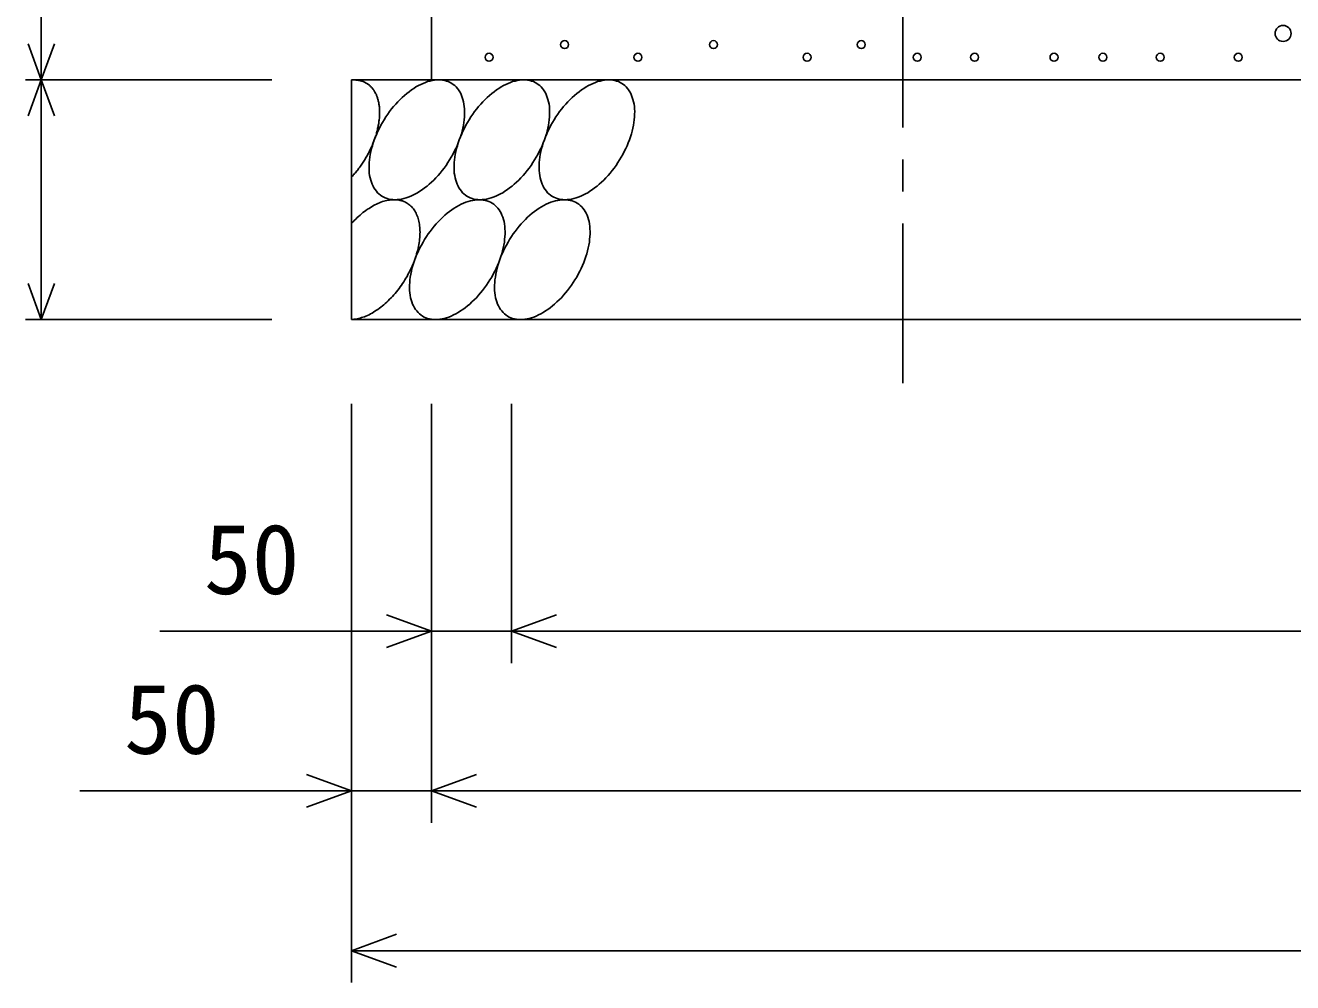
# Model space of a CAD drawing. Units: millimetres, scale not verified. Extents: x -16800 to 16800, y -5940 to 5940.
# Drawn here: x 13901 to 14694, y -2416 to -1817 of the extents above; entities that cross this region are included whole.
import ezdxf
from ezdxf.enums import TextEntityAlignment as Align

# ---------------------------------------------------------------- set-up
doc = ezdxf.new("R2010")
doc.units = ezdxf.units.MM
doc.header["$LTSCALE"] = 20
doc.linetypes.add('CHAIN1', pattern=[8, 5, -1, 1, -1])
for name, color, linetype, lineweight in [('0-0_DIM', 7, 'Continuous', 25), ('0-2_HATCH', 6, 'Continuous', 25), ('0-5_OUTLINE', 3, 'Continuous', 25)]:
    doc.layers.add(name, color=color, linetype=linetype, lineweight=lineweight)
doc.styles.add('ＭＳ ゴシック', font='')
doc.styles.get('ＭＳ ゴシック').set_extended_font_data('MS Gothic')

msp = doc.modelspace()

# ---------------------------------------------------------------- linework, layer by layer
at = {"layer": '0-0_DIM', "linetype": 'CHAIN1'}
msp.add_line((14450, -181.24), (14450, -2056.54), dxfattribs=at)
at = {"layer": '0-0_DIM'}
for p, q in [((13910.8, -1851.38), (13910.8, -1751.38)), ((13900.8, -1851.38), (14055, -1851.38)), ((13910.8, -1851.38), (13910.8, -2001.38)), ((13900.8, -2001.38), (14055, -2001.38)), ((14105, -2416.4), (14105, -2054.05)), ((14155, -2316.4), (14155, -2054.05)), ((14205, -2216.4), (14205, -2054.05)), ((13985, -2196.4), (14205, -2196.4)), ((14205, -2196.4), (15395, -2196.4)), ((13935, -2296.4), (14155, -2296.4)), ((14155, -2296.4), (15445, -2296.4)), ((14105, -2396.4), (15495, -2396.4))]:
    msp.add_line(p, q, dxfattribs=at)
for points in [[(13919.01, -1828.83), (13910.8, -1851.38), (13902.59, -1828.83)], [(13919.01, -1873.93), (13910.8, -1851.38), (13902.59, -1873.93)], [(13919.01, -1978.83), (13910.8, -2001.38), (13902.59, -1978.83)], [(14126.81, -2186.13), (14155, -2196.4), (14126.81, -2206.66)], [(14233.19, -2206.66), (14205, -2196.4), (14233.19, -2186.13)], [(14076.81, -2286.13), (14105, -2296.4), (14076.81, -2306.66)], [(14183.19, -2306.66), (14155, -2296.4), (14183.19, -2286.13)], [(14133.19, -2406.66), (14105, -2396.4), (14133.19, -2386.13)]]:
    msp.add_lwpolyline(points, dxfattribs=at)
at = {"layer": '0-2_HATCH'}
for points in [[(14110.1, -1851.81), (14109.6, -1851.71), (14109.2, -1851.61), (14108.8, -1851.61), (14108.3, -1851.51), (14107.8, -1851.51), (14107.4, -1851.41), (14106.9, -1851.41), (14106.4, -1851.41), (14106, -1851.41), (14105.5, -1851.41), (14105, -1851.41)], [(14121.6, -1864.01), (14121.5, -1863.51), (14121.3, -1863.11), (14121.2, -1862.61), (14121, -1862.11), (14120.8, -1861.61), (14120.6, -1861.21), (14120.5, -1860.71), (14120.3, -1860.31), (14120, -1859.91), (14119.8, -1859.41), (14119.6, -1859.01), (14119.4, -1858.61), (14119.1, -1858.21), (14118.9, -1857.91), (14118.6, -1857.51), (14118.3, -1857.11), (14118.1, -1856.81), (14117.8, -1856.41), (14117.5, -1856.11), (14117.2, -1855.81), (14116.9, -1855.51), (14116.6, -1855.21), (14116.2, -1854.91), (14115.9, -1854.61), (14115.6, -1854.31), (14115.2, -1854.11), (14114.9, -1853.81), (14114.5, -1853.61), (14114.1, -1853.41), (14113.7, -1853.21), (14113.4, -1853.01), (14113, -1852.81), (14112.6, -1852.61), (14112.2, -1852.51), (14111.8, -1852.31), (14111.4, -1852.21), (14110.9, -1852.01), (14110.5, -1851.91), (14110.1, -1851.81)], [(14167.7, -1853.61), (14166.6, -1853.01), (14165.5, -1852.51), (14164.4, -1852.11), (14163.3, -1851.81), (14162, -1851.61), (14160.8, -1851.41), (14159.5, -1851.41), (14158.2, -1851.41), (14156.8, -1851.61), (14155.4, -1851.81), (14154, -1852.11), (14152.6, -1852.51), (14151.2, -1853.01), (14149.7, -1853.61), (14148.3, -1854.21), (14146.8, -1855.01), (14145.3, -1855.81), (14143.9, -1856.71), (14142.4, -1857.71), (14141, -1858.81), (14139.5, -1859.91), (14138.1, -1861.11), (14136.7, -1862.41), (14135.3, -1863.71), (14133.9, -1865.11), (14132.6, -1866.61), (14131.3, -1868.11), (14130, -1869.61), (14128.8, -1871.21), (14127.6, -1872.91), (14126.5, -1874.51), (14125.4, -1876.31), (14124.3, -1878.01), (14123.4, -1879.81), (14122.4, -1881.61), (14121.5, -1883.41), (14120.7, -1885.21), (14119.9, -1887.11), (14119.2, -1888.91)], [(14175.1, -1865.11), (14174.7, -1863.71), (14174.3, -1862.41), (14173.8, -1861.11), (14173.3, -1859.91), (14172.7, -1858.81), (14172, -1857.71), (14171.2, -1856.71), (14170.4, -1855.81), (14169.6, -1855.01), (14168.6, -1854.21), (14167.7, -1853.61)], [(14220.9, -1853.61), (14219.8, -1853.01), (14218.8, -1852.51), (14217.6, -1852.11), (14216.5, -1851.81), (14215.2, -1851.61), (14214, -1851.41), (14212.7, -1851.41), (14211.4, -1851.41), (14210, -1851.61), (14208.7, -1851.81), (14207.3, -1852.11), (14205.8, -1852.51), (14204.4, -1853.01), (14202.9, -1853.61), (14201.5, -1854.21), (14200, -1855.01), (14198.6, -1855.81), (14197.1, -1856.71), (14195.6, -1857.71), (14194.2, -1858.81), (14192.7, -1859.91), (14191.3, -1861.11), (14189.9, -1862.41), (14188.5, -1863.71), (14187.1, -1865.11), (14185.8, -1866.61), (14184.5, -1868.11), (14183.3, -1869.61), (14182, -1871.21), (14180.8, -1872.91), (14179.7, -1874.51), (14178.6, -1876.31), (14177.6, -1878.01), (14176.6, -1879.81), (14175.6, -1881.61), (14174.7, -1883.41), (14173.9, -1885.21), (14173.2, -1887.11), (14172.4, -1888.91)], [(14228.3, -1865.11), (14227.9, -1863.71), (14227.5, -1862.41), (14227, -1861.11), (14226.5, -1859.91), (14225.9, -1858.81), (14225.2, -1857.71), (14224.4, -1856.71), (14223.6, -1855.81), (14222.8, -1855.01), (14221.8, -1854.21), (14220.9, -1853.61)], [(14274.1, -1853.61), (14273, -1853.01), (14272, -1852.51), (14270.8, -1852.11), (14269.7, -1851.81), (14268.5, -1851.61), (14267.2, -1851.41), (14265.9, -1851.41), (14264.6, -1851.41), (14263.2, -1851.61), (14261.9, -1851.81), (14260.5, -1852.11), (14259, -1852.51), (14257.6, -1853.01), (14256.2, -1853.61), (14254.7, -1854.21), (14253.2, -1855.01), (14251.8, -1855.81), (14250.3, -1856.71), (14248.8, -1857.71), (14247.4, -1858.81), (14245.9, -1859.91), (14244.5, -1861.11), (14243.1, -1862.41), (14241.7, -1863.71), (14240.4, -1865.11), (14239, -1866.61), (14237.7, -1868.11), (14236.5, -1869.61), (14235.2, -1871.21), (14234, -1872.91), (14232.9, -1874.51), (14231.8, -1876.31), (14230.8, -1878.01), (14229.8, -1879.81), (14228.8, -1881.61), (14227.9, -1883.41), (14227.1, -1885.21), (14226.4, -1887.11), (14225.7, -1888.91)], [(14281.5, -1865.11), (14281.1, -1863.71), (14280.7, -1862.41), (14280.2, -1861.11), (14279.7, -1859.91), (14279.1, -1858.81), (14278.4, -1857.71), (14277.6, -1856.71), (14276.8, -1855.81), (14276, -1855.01), (14275.1, -1854.21), (14274.1, -1853.61)], [(14119.6, -1887.91), (14119.8, -1887.21), (14120, -1886.51), (14120.3, -1885.91), (14120.5, -1885.21), (14120.6, -1884.51), (14120.8, -1883.91), (14121, -1883.21), (14121.2, -1882.51), (14121.3, -1881.91), (14121.5, -1881.21), (14121.6, -1880.61), (14121.7, -1879.91), (14121.9, -1879.31), (14122, -1878.61), (14122.1, -1878.01), (14122.1, -1877.31), (14122.2, -1876.71), (14122.3, -1876.11), (14122.4, -1875.41), (14122.4, -1874.81), (14122.5, -1874.21), (14122.5, -1873.61), (14122.5, -1873.01), (14122.5, -1872.41), (14122.5, -1871.81), (14122.5, -1871.21), (14122.5, -1870.61), (14122.5, -1870.01), (14122.5, -1869.41), (14122.4, -1868.91), (14122.4, -1868.31), (14122.3, -1867.71), (14122.2, -1867.21), (14122.1, -1866.71), (14122.1, -1866.11), (14122, -1865.61), (14121.9, -1865.11), (14121.7, -1864.51), (14121.6, -1864.01)], [(14142, -1924.21), (14143.4, -1923.51), (14144.9, -1922.81), (14146.3, -1922.01), (14147.8, -1921.11), (14149.3, -1920.11), (14150.7, -1919.01), (14152.2, -1917.91), (14153.6, -1916.71), (14155, -1915.41), (14156.4, -1914.11), (14157.7, -1912.71), (14159.1, -1911.21), (14160.4, -1909.71), (14161.6, -1908.21), (14162.9, -1906.61), (14164.1, -1904.91), (14165.2, -1903.21), (14166.3, -1901.51), (14167.3, -1899.81), (14168.3, -1898.01), (14169.3, -1896.21), (14170.2, -1894.41), (14171, -1892.61), (14171.7, -1890.71), (14172.4, -1888.91), (14173.1, -1887.11), (14173.7, -1885.21), (14174.2, -1883.41), (14174.6, -1881.61), (14175, -1879.81), (14175.3, -1878.01), (14175.5, -1876.31), (14175.6, -1874.51), (14175.7, -1872.91), (14175.7, -1871.21), (14175.7, -1869.61), (14175.5, -1868.11), (14175.3, -1866.61), (14175.1, -1865.11)], [(14195.2, -1924.21), (14196.6, -1923.51), (14198.1, -1922.81), (14199.6, -1922.01), (14201, -1921.11), (14202.5, -1920.11), (14203.9, -1919.01), (14205.4, -1917.91), (14206.8, -1916.71), (14208.2, -1915.41), (14209.6, -1914.11), (14211, -1912.71), (14212.3, -1911.21), (14213.6, -1909.71), (14214.9, -1908.21), (14216.1, -1906.61), (14217.3, -1904.91), (14218.4, -1903.21), (14219.5, -1901.51), (14220.5, -1899.81), (14221.5, -1898.01), (14222.5, -1896.21), (14223.4, -1894.41), (14224.2, -1892.61), (14225, -1890.71), (14225.7, -1888.91), (14226.3, -1887.11), (14226.9, -1885.21), (14227.4, -1883.41), (14227.8, -1881.61), (14228.2, -1879.81), (14228.5, -1878.01), (14228.7, -1876.31), (14228.9, -1874.51), (14228.9, -1872.91), (14228.9, -1871.21), (14228.9, -1869.61), (14228.8, -1868.11), (14228.6, -1866.61), (14228.3, -1865.11)], [(14248.4, -1924.21), (14249.8, -1923.51), (14251.3, -1922.81), (14252.8, -1922.01), (14254.2, -1921.11), (14255.7, -1920.11), (14257.1, -1919.01), (14258.6, -1917.91), (14260, -1916.71), (14261.4, -1915.41), (14262.8, -1914.11), (14264.2, -1912.71), (14265.5, -1911.21), (14266.8, -1909.71), (14268.1, -1908.21), (14269.3, -1906.61), (14270.5, -1904.91), (14271.6, -1903.21), (14272.7, -1901.51), (14273.8, -1899.81), (14274.8, -1898.01), (14275.7, -1896.21), (14276.6, -1894.41), (14277.4, -1892.61), (14278.2, -1890.71), (14278.9, -1888.91), (14279.5, -1887.11), (14280.1, -1885.21), (14280.6, -1883.41), (14281, -1881.61), (14281.4, -1879.81), (14281.7, -1878.01), (14281.9, -1876.31), (14282.1, -1874.51), (14282.1, -1872.91), (14282.2, -1871.21), (14282.1, -1869.61), (14282, -1868.11), (14281.8, -1866.61), (14281.5, -1865.11)], [(14105, -1912.21), (14105.5, -1911.71), (14106, -1911.11), (14106.4, -1910.61), (14106.9, -1910.01), (14107.4, -1909.51), (14107.8, -1908.91), (14108.3, -1908.31), (14108.8, -1907.81), (14109.2, -1907.21), (14109.6, -1906.61), (14110.1, -1906.01), (14110.5, -1905.41), (14110.9, -1904.81), (14111.4, -1904.21), (14111.8, -1903.61), (14112.2, -1903.01), (14112.6, -1902.31), (14113, -1901.71), (14113.4, -1901.11), (14113.7, -1900.41), (14114.1, -1899.81), (14114.5, -1899.21), (14114.9, -1898.51), (14115.2, -1897.91), (14115.6, -1897.21), (14115.9, -1896.51), (14116.2, -1895.91), (14116.6, -1895.21), (14116.9, -1894.61), (14117.2, -1893.91), (14117.5, -1893.21), (14117.8, -1892.61), (14118.1, -1891.91), (14118.3, -1891.21), (14118.6, -1890.61), (14118.9, -1889.91), (14119.1, -1889.21), (14119.4, -1888.61), (14119.6, -1887.91)], [(14119.2, -1888.91), (14118.6, -1890.71), (14118, -1892.61), (14117.5, -1894.41), (14117.1, -1896.21), (14116.7, -1898.01), (14116.4, -1899.81), (14116.2, -1901.51), (14116, -1903.21), (14116, -1904.91), (14115.9, -1906.61), (14116, -1908.21), (14116.1, -1909.71), (14116.3, -1911.21), (14116.6, -1912.71), (14117, -1914.11), (14117.4, -1915.41), (14117.9, -1916.71), (14118.4, -1917.91), (14119, -1919.01), (14119.7, -1920.11), (14120.5, -1921.11), (14121.3, -1922.01), (14122.1, -1922.81), (14123.1, -1923.51), (14124, -1924.21), (14125.1, -1924.81), (14126.1, -1925.31), (14127.3, -1925.71), (14128.4, -1926.01), (14129.7, -1926.21), (14130.9, -1926.31), (14132.2, -1926.41), (14133.5, -1926.31), (14134.9, -1926.21), (14136.2, -1926.01), (14137.6, -1925.71), (14139.1, -1925.31), (14140.5, -1924.81), (14142, -1924.21)], [(14172.4, -1888.91), (14171.8, -1890.71), (14171.2, -1892.61), (14170.7, -1894.41), (14170.3, -1896.21), (14169.9, -1898.01), (14169.6, -1899.81), (14169.4, -1901.51), (14169.3, -1903.21), (14169.2, -1904.91), (14169.2, -1906.61), (14169.2, -1908.21), (14169.3, -1909.71), (14169.6, -1911.21), (14169.8, -1912.71), (14170.2, -1914.11), (14170.6, -1915.41), (14171.1, -1916.71), (14171.6, -1917.91), (14172.2, -1919.01), (14172.9, -1920.11), (14173.7, -1921.11), (14174.5, -1922.01), (14175.3, -1922.81), (14176.3, -1923.51), (14177.2, -1924.21), (14178.3, -1924.81), (14179.3, -1925.31), (14180.5, -1925.71), (14181.6, -1926.01), (14182.9, -1926.21), (14184.1, -1926.31), (14185.4, -1926.41), (14186.7, -1926.31), (14188.1, -1926.21), (14189.5, -1926.01), (14190.9, -1925.71), (14192.3, -1925.31), (14193.7, -1924.81), (14195.2, -1924.21)], [(14225.7, -1888.91), (14225, -1890.71), (14224.4, -1892.61), (14223.9, -1894.41), (14223.5, -1896.21), (14223.1, -1898.01), (14222.8, -1899.81), (14222.6, -1901.51), (14222.5, -1903.21), (14222.4, -1904.91), (14222.4, -1906.61), (14222.4, -1908.21), (14222.6, -1909.71), (14222.8, -1911.21), (14223, -1912.71), (14223.4, -1914.11), (14223.8, -1915.41), (14224.3, -1916.71), (14224.8, -1917.91), (14225.4, -1919.01), (14226.1, -1920.11), (14226.9, -1921.11), (14227.7, -1922.01), (14228.5, -1922.81), (14229.5, -1923.51), (14230.4, -1924.21), (14231.5, -1924.81), (14232.6, -1925.31), (14233.7, -1925.71), (14234.9, -1926.01), (14236.1, -1926.21), (14237.3, -1926.31), (14238.6, -1926.41), (14239.9, -1926.31), (14241.3, -1926.21), (14242.7, -1926.01), (14244.1, -1925.71), (14245.5, -1925.31), (14246.9, -1924.81), (14248.4, -1924.21)], [(14145, -1934.11), (14144.6, -1933.41), (14144.1, -1932.81), (14143.7, -1932.11), (14143.2, -1931.51), (14142.6, -1930.91), (14142.1, -1930.41), (14141.5, -1929.91), (14140.9, -1929.41), (14140.3, -1928.91), (14139.7, -1928.51), (14139, -1928.21), (14138.4, -1927.81), (14137.7, -1927.51), (14136.9, -1927.21), (14136.2, -1927.01), (14135.4, -1926.81), (14134.7, -1926.61), (14133.9, -1926.51), (14133.1, -1926.41), (14132.2, -1926.41), (14131.4, -1926.41), (14130.6, -1926.41), (14129.7, -1926.51), (14128.8, -1926.61), (14127.9, -1926.71), (14127, -1926.91), (14126.1, -1927.11), (14125.2, -1927.41), (14124.3, -1927.61), (14123.4, -1928.01), (14122.5, -1928.31), (14121.5, -1928.71), (14120.6, -1929.11), (14119.6, -1929.61), (14118.7, -1930.11), (14117.8, -1930.61), (14116.8, -1931.21), (14115.9, -1931.81), (14114.9, -1932.41)], [(14193, -1928.61), (14191.9, -1928.01), (14190.9, -1927.51), (14189.7, -1927.11), (14188.6, -1926.81), (14187.4, -1926.61), (14186.1, -1926.41), (14184.8, -1926.41), (14183.5, -1926.41), (14182.1, -1926.61), (14180.8, -1926.81), (14179.4, -1927.11), (14177.9, -1927.51), (14176.5, -1928.01), (14175.1, -1928.61), (14173.6, -1929.21), (14172.1, -1930.01), (14170.7, -1930.81), (14169.2, -1931.71), (14167.7, -1932.71), (14166.3, -1933.81), (14164.8, -1934.91), (14163.4, -1936.11), (14162, -1937.41), (14160.6, -1938.71), (14159.3, -1940.11), (14157.9, -1941.51), (14156.6, -1943.01), (14155.4, -1944.61), (14154.1, -1946.21), (14153, -1947.81), (14151.8, -1949.51), (14150.7, -1951.21), (14149.7, -1953.01), (14148.7, -1954.81), (14147.7, -1956.61), (14146.9, -1958.41), (14146, -1960.21), (14145.3, -1962.01), (14144.6, -1963.91)], [(14246.2, -1928.61), (14245.2, -1928.01), (14244.1, -1927.51), (14243, -1927.11), (14241.8, -1926.81), (14240.6, -1926.61), (14239.3, -1926.41), (14238, -1926.41), (14236.7, -1926.41), (14235.4, -1926.61), (14234, -1926.81), (14232.6, -1927.11), (14231.2, -1927.51), (14229.7, -1928.01), (14228.3, -1928.61), (14226.8, -1929.21), (14225.3, -1930.01), (14223.9, -1930.81), (14222.4, -1931.71), (14220.9, -1932.71), (14219.5, -1933.81), (14218, -1934.91), (14216.6, -1936.11), (14215.2, -1937.41), (14213.8, -1938.71), (14212.5, -1940.11), (14211.1, -1941.51), (14209.8, -1943.01), (14208.6, -1944.61), (14207.3, -1946.21), (14206.2, -1947.81), (14205, -1949.51), (14203.9, -1951.21), (14202.9, -1953.01), (14201.9, -1954.81), (14200.9, -1956.61), (14200.1, -1958.41), (14199.2, -1960.21), (14198.5, -1962.01), (14197.8, -1963.91)], [(14114.9, -1932.41), (14114, -1933.11), (14113.1, -1933.81), (14112.1, -1934.51), (14111.2, -1935.21), (14110.3, -1936.01), (14109.4, -1936.81), (14108.5, -1937.61), (14107.6, -1938.51), (14106.7, -1939.41), (14105.9, -1940.31), (14105, -1941.21)], [(14139, -1975.51), (14139.7, -1974.41), (14140.3, -1973.21), (14140.9, -1972.11), (14141.5, -1970.91), (14142.1, -1969.71), (14142.6, -1968.61), (14143.2, -1967.41), (14143.7, -1966.21), (14144.1, -1965.01), (14144.6, -1963.91), (14145, -1962.71), (14145.4, -1961.51), (14145.7, -1960.31), (14146.1, -1959.11), (14146.4, -1958.01), (14146.7, -1956.81), (14146.9, -1955.61), (14147.1, -1954.51), (14147.3, -1953.31), (14147.5, -1952.21), (14147.6, -1951.11), (14147.7, -1950.01), (14147.8, -1948.91), (14147.8, -1947.81), (14147.9, -1946.81), (14147.8, -1945.71), (14147.8, -1944.71), (14147.7, -1943.71), (14147.6, -1942.71), (14147.5, -1941.71), (14147.3, -1940.81), (14147.1, -1939.91), (14146.9, -1939.01), (14146.7, -1938.11), (14146.4, -1937.31), (14146.1, -1936.41), (14145.7, -1935.61), (14145.4, -1934.91), (14145, -1934.11)], [(14200.4, -1940.11), (14200, -1938.71), (14199.6, -1937.41), (14199.1, -1936.11), (14198.6, -1934.91), (14198, -1933.81), (14197.3, -1932.71), (14196.5, -1931.71), (14195.7, -1930.81), (14194.9, -1930.01), (14194, -1929.21), (14193, -1928.61)], [(14253.6, -1940.11), (14253.3, -1938.71), (14252.8, -1937.41), (14252.4, -1936.11), (14251.8, -1934.91), (14251.2, -1933.81), (14250.5, -1932.71), (14249.8, -1931.71), (14249, -1930.81), (14248.1, -1930.01), (14247.2, -1929.21), (14246.2, -1928.61)], [(14167.3, -1999.21), (14168.7, -1998.51), (14170.2, -1997.81), (14171.7, -1997.01), (14173.1, -1996.01), (14174.6, -1995.11), (14176, -1994.01), (14177.5, -1992.91), (14178.9, -1991.71), (14180.3, -1990.41), (14181.7, -1989.11), (14183.1, -1987.71), (14184.4, -1986.21), (14185.7, -1984.71), (14187, -1983.21), (14188.2, -1981.61), (14189.4, -1979.91), (14190.5, -1978.21), (14191.6, -1976.51), (14192.7, -1974.81), (14193.7, -1973.01), (14194.6, -1971.21), (14195.5, -1969.41), (14196.3, -1967.61), (14197.1, -1965.71), (14197.8, -1963.91), (14198.4, -1962.01), (14199, -1960.21), (14199.5, -1958.41), (14199.9, -1956.61), (14200.3, -1954.81), (14200.6, -1953.01), (14200.8, -1951.31), (14201, -1949.51), (14201.1, -1947.91), (14201.1, -1946.21), (14201, -1944.61), (14200.9, -1943.11), (14200.7, -1941.51), (14200.4, -1940.11)], [(14220.5, -1999.21), (14221.9, -1998.51), (14223.4, -1997.81), (14224.9, -1997.01), (14226.3, -1996.01), (14227.8, -1995.11), (14229.3, -1994.01), (14230.7, -1992.91), (14232.1, -1991.71), (14233.5, -1990.41), (14234.9, -1989.11), (14236.3, -1987.71), (14237.6, -1986.21), (14238.9, -1984.71), (14240.2, -1983.21), (14241.4, -1981.61), (14242.6, -1979.91), (14243.7, -1978.21), (14244.8, -1976.51), (14245.9, -1974.81), (14246.9, -1973.01), (14247.8, -1971.21), (14248.7, -1969.41), (14249.5, -1967.61), (14250.3, -1965.71), (14251, -1963.91), (14251.6, -1962.01), (14252.2, -1960.21), (14252.7, -1958.41), (14253.1, -1956.61), (14253.5, -1954.81), (14253.8, -1953.01), (14254, -1951.31), (14254.2, -1949.51), (14254.3, -1947.91), (14254.3, -1946.21), (14254.2, -1944.61), (14254.1, -1943.11), (14253.9, -1941.51), (14253.6, -1940.11)], [(14144.6, -1963.91), (14143.9, -1965.71), (14143.4, -1967.61), (14142.8, -1969.41), (14142.4, -1971.21), (14142, -1973.01), (14141.7, -1974.81), (14141.5, -1976.51), (14141.4, -1978.21), (14141.3, -1979.91), (14141.3, -1981.61), (14141.3, -1983.21), (14141.5, -1984.71), (14141.7, -1986.21), (14141.9, -1987.71), (14142.3, -1989.11), (14142.7, -1990.41), (14143.2, -1991.71), (14143.7, -1992.91), (14144.4, -1994.01), (14145, -1995.11), (14145.8, -1996.01), (14146.6, -1997.01), (14147.5, -1997.81), (14148.4, -1998.51), (14149.3, -1999.21), (14150.4, -1999.81), (14151.5, -2000.31), (14152.6, -2000.71), (14153.8, -2001.01), (14155, -2001.21), (14156.2, -2001.31), (14157.5, -2001.41), (14158.8, -2001.31), (14160.2, -2001.21), (14161.6, -2001.01), (14163, -2000.71), (14164.4, -2000.31), (14165.8, -1999.81), (14167.3, -1999.21)], [(14197.8, -1963.91), (14197.1, -1965.71), (14196.6, -1967.61), (14196.1, -1969.41), (14195.6, -1971.21), (14195.3, -1973.01), (14195, -1974.81), (14194.7, -1976.51), (14194.6, -1978.21), (14194.5, -1979.91), (14194.5, -1981.61), (14194.5, -1983.21), (14194.7, -1984.71), (14194.9, -1986.21), (14195.1, -1987.71), (14195.5, -1989.11), (14195.9, -1990.41), (14196.4, -1991.71), (14196.9, -1992.91), (14197.6, -1994.01), (14198.2, -1995.11), (14199, -1996.01), (14199.8, -1997.01), (14200.7, -1997.81), (14201.6, -1998.51), (14202.6, -1999.21), (14203.6, -1999.81), (14204.7, -2000.31), (14205.8, -2000.71), (14207, -2001.01), (14208.2, -2001.21), (14209.4, -2001.31), (14210.7, -2001.41), (14212, -2001.31), (14213.4, -2001.21), (14214.8, -2001.01), (14216.2, -2000.71), (14217.6, -2000.31), (14219, -1999.81), (14220.5, -1999.21)], [(14105, -2001.41), (14105.9, -2001.31), (14106.7, -2001.21), (14107.6, -2001.11), (14108.5, -2001.01), (14109.4, -2000.81), (14110.3, -2000.51), (14111.2, -2000.21), (14112.1, -1999.91), (14113.1, -1999.61), (14114, -1999.21), (14114.9, -1998.81), (14115.9, -1998.41), (14116.8, -1997.91), (14117.8, -1997.41), (14118.7, -1996.81), (14119.6, -1996.21), (14120.6, -1995.61), (14121.5, -1995.01), (14122.5, -1994.31), (14123.4, -1993.61), (14124.3, -1992.81), (14125.2, -1992.11), (14126.1, -1991.31), (14127, -1990.51), (14127.9, -1989.61), (14128.8, -1988.71), (14129.7, -1987.81), (14130.6, -1986.91), (14131.4, -1986.01), (14132.2, -1985.01), (14133.1, -1984.01), (14133.9, -1983.01), (14134.7, -1982.01), (14135.4, -1980.91), (14136.2, -1979.91), (14136.9, -1978.81), (14137.7, -1977.71), (14138.4, -1976.61), (14139, -1975.51)]]:
    msp.add_lwpolyline(points, dxfattribs=at)
for centre, radius in [((14688.01, -1822.35), 5), ((14238.31, -1829.36), 2.5), ((14331.51, -1829.36), 2.5), ((14424.01, -1829.36), 2.5), ((14191.01, -1837.23), 2.5), ((14284.2, -1837.23), 2.5), ((14390.12, -1837.23), 2.5), ((14459.05, -1837.23), 2.5), ((14494.94, -1837.23), 2.5), ((14544.64, -1837.23), 2.5), ((14575.22, -1837.23), 2.5), ((14611.11, -1837.23), 2.5), ((14659.97, -1837.23), 2.5)]:
    msp.add_circle(centre, radius, dxfattribs=at)
at = {"layer": '0-5_OUTLINE'}
for p, q in [((14155, -1851.38), (14155, -1751.38)), ((15495, -1851.38), (14105, -1851.38)), ((14105, -1851.38), (14105, -2001.38))]:
    msp.add_line(p, q, dxfattribs=at)
msp.add_lwpolyline([(14105, -2001.38), (15495, -2001.38), (15495, -1851.38)], dxfattribs=at)

# ---------------------------------------------------------------- texts
at = {"layer": '0-0_DIM', "style": 'ＭＳ ゴシック'}
for p in [(14012.56, -2186.4), (13962.56, -2286.4)]:
    msp.add_text('50', height=43.99, dxfattribs=at).set_placement(p, align=Align.BOTTOM_LEFT)

doc.saveas('drawing.dxf')
